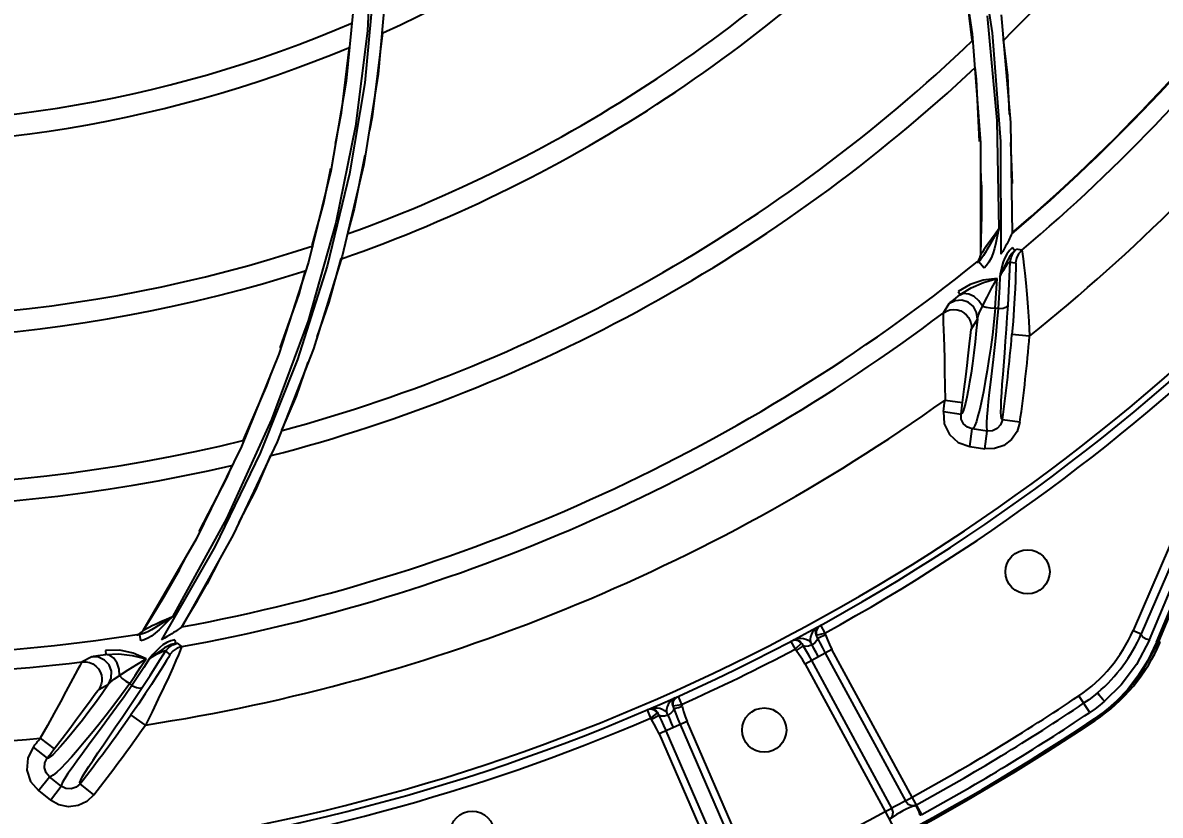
# Model space of a CAD drawing. Header units: metres. Extents: x -133 to 570, y -18 to 184.
# Drawn here: x -61.9007 to -61.7716, y 13.9192 to 14.009 of the extents above; entities that cross this region are included whole.
import ezdxf

# ---------------------------------------------------------------- set-up
doc = ezdxf.new("R2010")
doc.units = ezdxf.units.M
doc.header["$PDMODE"] = 35
for name, color, linetype in [('3', 2, 'Continuous'), ('ARQ-DIM EMBASAM', 2, 'Continuous'), ('MAUROAMARELO', 7, 'Continuous')]:
    doc.layers.add(name, color=color, linetype=linetype)
doc.styles.add('Adesa', font='ARIALN.TTF')
doc.dimstyles.new('ADESA 1-0075', dxfattribs={"dimtxt": 0.15, "dimasz": 0.15, "dimexe": 0.075, "dimexo": 0.1, "dimgap": 0.1, "dimtad": 1, "dimdec": 1, "dimlfac": 100, "dimzin": 12, "dimtxsty": 'Adesa', "dimblk": 'DOTSMALL', "dimcen": 1, "dimdle": 0.075, "dimclrd": 1, "dimclre": 1, "dimclrt": 256, "dimazin": 3, "dimtm": 1e-09, "dimtfac": 1, "dimtdec": 1, "dimtmove": 1, "dimatfit": 0, "dimldrblk": 'DOTSMALL', "dimfxl": 0.8, "dimtvp": 2, "dimtolj": 1, "dimtzin": 0, "dimarcsym": 0})

# ---------------------------------------------------------------- blocks, each defined once
blk = doc.blocks.new('_DotSmall')
at = {"color": 0, "linetype": 'ByBlock', "const_width": 0.5}
blk.add_lwpolyline([(-0.0625, 0, 1), (0.0625, 0, 1)], format="xyb", close=True, dxfattribs=at)
blk = doc.blocks.new('*D324')
at = {"layer": 'ARQ-DIM EMBASAM', "color": 1, "lineweight": -2, "transparency": 16777216}
for p, q in [((-61.65136268431105, 14.91000074314552), (-61.73589796352707, 15.11259969351832)), ((-65.59697437180832, 13.42028207523965), (-61.63780083684621, 15.07226417893178)), ((-65.47210357800576, 13.31578025154771), (-65.55663885722177, 13.51837920192051))]:
    blk.add_line(p, q, dxfattribs=at)
at = {"layer": 'Defpoints', "color": 0, "transparency": 16777216}
for p in [(-61.70701715747991, 15.04338337288462), (-61.61285494291484, 14.81771231563392), (-65.43359583660956, 13.22349182403611)]:
    blk.add_point(p, dxfattribs=at)
at = {"layer": 'ARQ-DIM EMBASAM', "color": 1, "lineweight": -2, "transparency": 16777216, "xscale": 0.15, "yscale": 0.15, "zscale": 0.15}
for p, rotation in [((-61.70701715747991, 15.04338337288462), 22.64854629957825), ((-65.52775805117462, 13.44916288128681), 202.6485462995782)]:
    blk.add_blockref('_DotSmall', p, dxfattribs=dict(at, rotation=rotation))
at = {"layer": 'ARQ-DIM EMBASAM', "transparency": 16777216, "insert": (-63.68489435425105, 14.40806116167289), "char_height": 0.15, "attachment_point": 5, "rotation": 22.648546299578243, "style": 'Adesa'}
blk.add_mtext('\\A1;414', dxfattribs=at)
blk = doc.blocks.new('z1')
at = {"layer": 'MAUROAMARELO'}
for p, q in [((245.0027179175838, -421.1652267796994), (245.0316364241219, -421.1954706851399)), ((245.0019925543434, -421.1659198338109), (245.0309116512167, -421.196164356729)), ((244.9506943560739, -421.1814823009753), (244.9622965913356, -421.1844278035254)), ((244.9608413119547, -421.1826848038171), (244.9724618232849, -421.1864650430678)), ((244.9499240061839, -421.1835714464381), (244.9615328881457, -421.1865425725372)), ((244.9603039385288, -421.1841767443), (244.9716572918683, -421.1878103569433)), ((244.9622965913356, -421.1844278035254), (244.9740208157789, -421.1883548808737)), ((244.9621925741255, -421.1868436140429), (244.9553094570254, -421.1848328104988)), ((244.9615328881457, -421.1865425725372), (244.9732701010942, -421.1905149622534)), ((244.9724618232849, -421.1864650430678), (244.98414566676, -421.191235179844)), ((244.9664691837304, -421.1880929630022), (244.9651457065661, -421.1877063293202)), ((244.9730969903574, -421.1905609897038), (244.9664691837304, -421.1880929630022)), ((244.9716572918683, -421.1878103569433), (244.9830699549336, -421.1923912196276)), ((244.9740208157789, -421.1883548808737), (244.9858036100084, -421.1932986842477)), ((244.9745721207578, -421.1873642281768), (244.9789075745282, -421.1889737409772)), ((244.9732701010942, -421.1905149622534), (244.9850698133578, -421.1955256484038)), ((244.986297528691, -421.1909334697461), (244.985971953244, -421.1914686718272)), ((244.9777252448368, -421.1922844359401), (244.9760540583177, -421.1916621280003)), ((244.9841544526259, -421.1912565769865), (244.9841456581487, -421.1912351910255)), ((244.9856153614323, -421.1917957989839), (244.9860204927993, -421.1916713477395)), ((244.9870288120042, -421.1926897634846), (244.9873545001226, -421.1921526163831)), ((244.9956151857505, -421.1939403491484), (244.9946759823672, -421.195713099718)), ((245.033208333617, -421.1939676626621), (245.0333333261215, -421.1938481497755)), ((245.0357841556192, -421.1972307637333), (245.033208333617, -421.1939676626621)), ((244.985239797961, -421.1956500468149), (244.9850015682621, -421.1954936402876)), ((244.9850060724414, -421.1954696657778), (244.9850698184309, -421.1955256282102)), ((244.9853095613512, -421.1956835312519), (244.9850697630773, -421.1955256249796)), ((244.985462560983, -421.1956974164578), (244.9855588736839, -421.1959534214234)), ((244.9855405909077, -421.1961271356357), (244.9856084757109, -421.1961591718314)), ((244.9865013707888, -421.1956840533372), (244.9855588736839, -421.1959534214234)), ((244.9863489583308, -421.1952984970101), (244.9865010367962, -421.1956837642614)), ((244.9913533674805, -421.1959986799279), (244.9911731635984, -421.1962832868384)), ((245.0309113235123, -421.1961640121394), (245.0316364241219, -421.1954706851399)), ((245.0375195906438, -421.2006658463397), (245.0357841556192, -421.1972307637333)), ((244.9922631722238, -421.1996842690415), (244.9915380300222, -421.1986443000586)), ((245.0041769577822, -421.1987678140925), (245.00314669211, -421.2004891639936)), ((244.9878003560307, -421.1994400598307), (244.9882100986797, -421.1993315849784)), ((244.9884653837551, -421.2002470210403), (244.9882099839647, -421.1993311510487)), ((245.0360612139468, -421.1998019511102), (245.0370384531921, -421.2022822740154)), ((244.9886690514438, -421.2009213517892), (244.989380814337, -421.2019442357386)), ((245.038518347013, -421.2041383946309), (245.0375195906438, -421.2006658463397)), ((245.00365923857, -421.2025620828807), (245.0027606085, -421.2040391326321)), ((245.0053741007068, -421.2036040672627), (245.00365923857, -421.2025620828807)), ((245.0358311753894, -421.2025977355841), (245.0360126886558, -421.2032254239783)), ((245.0380661021329, -421.2026223934177), (245.0384255209542, -421.2041561802344)), ((244.9985435452786, -421.2055999413139), (244.9995613286796, -421.2038711350186)), ((245.0044742931095, -421.2050831009796), (245.0053739538998, -421.203604307957)), ((244.9996721250122, -421.2062698518928), (245.0007023435542, -421.2045484216852)), ((245.0044742648593, -421.2050831469141), (245.0027606085, -421.2040391326321)), ((245.0375460501509, -421.2043243390676), (245.0353359915268, -421.2047469912314)), ((245.0384255161341, -421.2041561467632), (245.0386273169495, -421.2041175555896)), ((245.0385146294816, -421.2266108747154), (245.0195418438896, -421.2284572391707)), ((245.0407535893869, -421.2263867096784), (245.0385146294816, -421.2266108747154)), ((245.0385986556914, -421.2274761100867), (245.0385148126568, -421.2266127904353)), ((245.0165290217744, -421.2285681465749), (245.0175271533838, -421.2284671288836)), ((245.017363783398, -421.2294533637807), (245.0175271533838, -421.2284671288836)), ((245.0195416241058, -421.2284553269022), (245.0198773746636, -421.2319124332489)), ((245.0196255100241, -421.229318645839), (245.0385986557715, -421.2274761116154)), ((245.016954819368, -421.2292884131638), (245.0173637808216, -421.2294533731132)), ((245.0387526165036, -421.2292064992385), (245.019793450045, -421.2310476738835)), ((245.0388365929373, -421.2300712528227), (245.0387526165036, -421.2292064992385)), ((245.0198773539023, -421.2319124466001), (245.0388365929373, -421.2300712528227)), ((245.0388365929373, -421.2300712528227), (245.0410784807384, -421.2298785028389)), ((245.0169429524149, -421.2319443927522), (245.0168821659279, -421.2323798985464)), ((245.0168821720426, -421.2323798982259), (245.0178815392237, -421.232295846276)), ((245.0175400697244, -421.2313563905224), (245.0178818780341, -421.2322958177894)), ((245.0178818012641, -421.2312861250055), (245.0180730547745, -421.2322373161481)), ((244.9248707552392, -421.2449298899434), (244.9344137839664, -421.2495332407964)), ((244.9304652541857, -421.2455799541506), (244.939405408473, -421.2503352649857)), ((245.018128996242, -421.2465929939017), (245.0186306130331, -421.2465825906989)), ((245.018388904811, -421.2475526018383), (245.0186306130331, -421.2465825906989)), ((244.9307206228659, -421.2473075457593), (244.9397058730758, -421.2521389852507)), ((245.0176275977944, -421.2466034684379), (245.018128996242, -421.2465929939017)), ((245.0177831768096, -421.2471176559542), (245.0179607264756, -421.2473266770095)), ((245.0182339651706, -421.2475006460821), (245.0183889022342, -421.2475526111707)), ((245.0206552342959, -421.2467552882488), (245.020682759761, -421.2502285556531)), ((245.0397030691504, -421.2466046033607), (245.0206552618124, -421.2467552868067)), ((245.0206621828779, -421.2476240832903), (245.0397099442748, -421.2474734007192)), ((244.9352932389947, -421.2480748810086), (244.9436024640277, -421.2528601870516)), ((244.9298866224483, -421.2492078859264), (244.938728078929, -421.2540065905691)), ((244.9344137839664, -421.2495332407964), (244.9438253318394, -421.2550015340929)), ((244.939405408473, -421.2503352649857), (244.9482068694845, -421.2558593727408)), ((245.017770223651, -421.2500019976724), (245.0176748064459, -421.2504312538102)), ((245.0176748186755, -421.2504312531693), (245.0186778791967, -421.2504273851573)), ((245.018410914181, -421.2494640526633), (245.0184539188444, -421.2496159884784)), ((245.0184539188444, -421.2496159884784), (245.0186780415593, -421.2504273827798)), ((245.0187693051594, -421.249421045803), (245.0188767835173, -421.2503839516013)), ((245.0397377016402, -421.2492104008478), (245.0206758955801, -421.2493611955792)), ((245.0206827173865, -421.2502266356199), (245.0397445774615, -421.2500796794995)), ((244.9397058730758, -421.2521389852507), (244.9485471786718, -421.2577557839123)), ((244.9436024640277, -421.2528601870516), (244.94490381695, -421.2537405232824)), ((244.938728078929, -421.2540065905691), (244.9474297295528, -421.259583925729)), ((244.9438253318394, -421.2550015340929), (244.953051851413, -421.2613531335157)), ((244.9482068694845, -421.2558593727408), (244.956824951201, -421.2621667460655)), ((244.9485471786718, -421.2577557839123), (244.9571978661145, -421.2641727444903)), ((244.9474297295528, -421.259583925729), (244.9559455842541, -421.2659554508411)), ((244.953051851413, -421.2613531335157), (244.9620381496054, -421.2686055385952)), ((244.956824951201, -421.2621667460655), (244.965209396571, -421.2692680420079)), ((244.9571978661145, -421.2641727444903), (244.9656061676649, -421.2714006553227)), ((244.9559455842541, -421.2659554508411), (244.9642262042219, -421.2731350926631)), ((244.9620381496054, -421.2686055385952), (244.9707239491024, -421.2767730095778)), ((244.965209396571, -421.2692680420079), (244.9733075014358, -421.277171449134)), ((244.9642262042219, -421.2731350926631), (244.9722156554174, -421.2811314772895)), ((244.9707239491024, -421.2767730095778), (244.979040484239, -421.2858618083641)), ((244.9733075014358, -421.277171449134), (244.9810645796392, -421.2858830801017)), ((244.9722156554174, -421.2811314772895), (244.979853843718, -421.2899480867584)), ((244.979040484239, -421.2858618083641), (244.9869120003416, -421.2958679202238)), ((244.9810645796392, -421.2858830801017), (244.9884229599845, -421.2954058500275)), ((244.981479042553, -421.2883218010643), (244.988825948742, -421.2980213758649)), ((244.9830108652525, -421.2884018458869), (244.9850173737454, -421.2908283282462)), ((244.979853843718, -421.2899480867584), (244.9870780699212, -421.2995835638488)), ((244.9823380965438, -421.2931043105613), (244.9812029737357, -421.2917288909594)), ((244.9884198789184, -421.2954287826967), (244.9884229570073, -421.2954058517165)), ((244.9894154188707, -421.2966261855799), (244.9898285395136, -421.2967209844933)), ((244.9904373949455, -421.2962204811276), (244.989887837077, -421.2965211907189)), ((244.9871944040203, -421.2977006497822), (244.9872671671155, -421.2981860638382)), ((244.9901925599538, -421.2981071174965), (244.9907431882627, -421.2978047790526)), ((244.9871630860321, -421.2997762895895), (244.9870349736241, -421.2995217227743)), ((244.98705086526, -421.2995032094854), (244.987078090682, -421.2995835504975)), ((244.9872067688018, -421.2998401953996), (244.9870780431384, -421.2995835207984)), ((244.9871850335262, -421.3003398573979), (244.9872278058583, -421.3004015422331)), ((244.9873769615842, -421.2997441644557), (244.9873260244397, -421.3000561589444)), ((244.9880049179183, -421.3002255250178), (244.9873260244397, -421.3000561589444)), ((244.9880646228717, -421.2998363050372), (244.9880043099895, -421.3002255078253)), ((244.9922834701279, -421.3031358110611), (244.9919851919194, -421.3032922214311)), ((244.9874474875585, -421.3043652900801), (244.9878857614499, -421.3044842184044)), ((244.9876580889872, -421.3053700016145), (244.9878858435839, -421.3044839136518)), ((244.997003283499, -421.3034833431059), (244.9953035343531, -421.3045489879404)), ((244.9912283961635, -421.306781717504), (244.9911203896852, -421.3055185217049)), ((244.9874972512046, -421.3060560175936), (244.9876022154947, -421.3072977267768)), ((245.0020042597405, -421.3119449362679), (245.000251351973, -421.3129205362682)), ((244.993709522777, -421.3150450263124), (244.9954553514003, -421.3140567278275)), ((244.9943519437854, -421.3161894762777), (244.9961048559983, -421.3152137856036)), ((244.999658775364, -421.3149720094836), (244.9981420208785, -421.3158018527084)), ((244.9991040728703, -421.3175628284064), (244.9981420208785, -421.3158018527084)), ((245.0006228941506, -421.3167318237648), (244.999658775364, -421.3149720094836)), ((244.9991041267017, -421.3175628025917), (245.0006226498533, -421.3167319591997))]:
    blk.add_line(p, q, dxfattribs=at)
for points in [[(245.0326162501055, -421.194874654647), (245.0253738550427, -421.1874371371667), (245.0208728701944, -421.1828127765459), (245.0157178678101, -421.1775145571169), (245.0098665900066, -421.1714969866754), (245.0032808947858, -421.1647187567295)], [(245.033194150677, -421.194231891168), (245.0300387190127, -421.191027297894), (245.0263662769189, -421.1872839736765), (245.0221176785635, -421.1829393151505), (245.017238067936, -421.1779345946325), (245.0116831079577, -421.1722215592996), (245.0054104889898, -421.1657537294078)], [(245.033208333617, -421.1939676626621), (245.0300745105294, -421.1907431374718), (245.0264305505436, -421.1869805251592), (245.0222172026981, -421.182616737342), (245.0173817379309, -421.1775952556755), (245.0118797728915, -421.1718682313808), (245.0056715850028, -421.1653929196985)], [(244.9635389887858, -421.1835793185919), (244.9674190190342, -421.184708680789), (244.97159757858, -421.1862599465517)], [(244.9862975105866, -421.1909334752936), (244.9864466943709, -421.1909629415765), (244.9867696442097, -421.191047334907), (244.987270952374, -421.191187234715), (244.9879538214616, -421.1913880007888), (244.9888213390179, -421.1916517446046), (244.9898769810784, -421.1919829010793), (244.9911143972929, -421.1923838479063), (244.9925116073935, -421.1928506355389), (244.9940280975959, -421.1933743856068), (244.9956151888077, -421.1939403489882)], [(244.986297528691, -421.1909334697461), (244.9865300114475, -421.191430483842), (244.9868907569905, -421.1918478636846), (244.9873545001226, -421.1921526163831)], [(244.9777252041033, -421.1922845361803), (244.9809378510283, -421.1936519404977), (244.9834091342789, -421.1947569360967), (244.9850013229122, -421.1954941651337)], [(244.9830699549336, -421.1923912196276), (244.9837604540194, -421.1928845823885), (244.9843730641173, -421.1933257759197), (244.9849122733676, -421.1937345693242), (244.9853828923497, -421.1941279923806)], [(244.9830701675851, -421.1923904803565), (244.9834847307429, -421.192950668097), (244.9838517038108, -421.1934372691433), (244.9844657279848, -421.1942416378319)], [(244.9830701675851, -421.1923904803565), (244.9834412298067, -421.1930295176641), (244.9837940492741, -421.1936218486416), (244.984104587558, -421.1941306865658), (244.9843643282952, -421.1945452170928), (244.9845822588302, -421.1948820824873), (244.9847615584822, -421.1951474853186), (244.984902819916, -421.1953431404972), (244.9850060724414, -421.1954696657778)], [(244.9841544526259, -421.1912565769865), (244.9841788444071, -421.1912937881989), (244.9842343871746, -421.191359828603), (244.9844194956042, -421.1915674172814)], [(244.9844194956042, -421.1915674172814), (244.984540718729, -421.1917041004758), (244.984678165501, -421.1918617159031), (244.9848306844708, -421.1920404051517), (244.9849976120133, -421.1922409602522), (244.9851787066696, -421.1924648577765), (244.9853736816826, -421.1927139384341), (244.9855823025832, -421.1929908066433), (244.9858036759611, -421.1932984217315)], [(244.985615270929, -421.1917964705374), (244.9857930559021, -421.1922485983895), (244.9860469497189, -421.1926856424316), (244.9863595039637, -421.1930768137033), (244.9866956868198, -421.1934040557294), (244.9870171673958, -421.1936677923304), (244.9873112645498, -421.1938860803557), (244.9875800168591, -421.1940745941511), (244.9878288251023, -421.1942436659912), (244.9880654783292, -421.1943997090646)], [(244.9860205215048, -421.1916714274788), (244.9859916926112, -421.1915635323531), (244.9859754287891, -421.1914958534407), (244.9859719350595, -421.191468675846)], [(244.9870288120042, -421.1926897634846), (244.9865707172241, -421.1923895372651), (244.9862084894751, -421.1919730076822), (244.985971953244, -421.1914686718272)], [(244.9860205107432, -421.1916713391347), (244.9862122318268, -421.1921396521537), (244.9864418598354, -421.1925204781127), (244.9866834673517, -421.1928441782369), (244.9869325005147, -421.1931453618193), (244.9871925628195, -421.1934456960658), (244.9874501750521, -421.1937348474622), (244.9876782203726, -421.1939852653726), (244.9878798394482, -421.1942032923533), (244.9880656208661, -421.1943998548844)], [(244.9873546549131, -421.1921522940267), (244.9874620961223, -421.1921889804489), (244.9876910329031, -421.1922833103053), (244.9880513699286, -421.1924409405595), (244.9885513583774, -421.1926672745274), (244.9891989757193, -421.1929680502453), (244.9900095424957, -421.1933532855235), (244.9909863026116, -421.1938281923603), (244.9921136325092, -421.1943893142995), (244.9933576265012, -421.1950237614969), (244.9946759491236, -421.1957131673748)], [(244.9880655939905, -421.194399868556), (244.9878423397997, -421.194104743983), (244.9876413619979, -421.1938324985222), (244.9874618820891, -421.1935820248323), (244.9873054319753, -421.1933551173638), (244.9871736402986, -421.1931534275363), (244.9870693495643, -421.1929800070714), (244.9869985199634, -421.1928434022249), (244.986964113154, -421.1927502837771), (244.9869623316861, -421.1926983321927), (244.9869867952616, -421.1926809884075), (244.9870310394808, -421.1926910830728)], [(244.9914420902505, -421.194821832391), (244.9899719208167, -421.1940953188041), (244.9885015932293, -421.1933849165974), (244.9870313072872, -421.1926905187273)], [(244.9844657279848, -421.1942416378319), (244.9847225888589, -421.1945796897236), (244.9849504293491, -421.1948859265801), (244.9851509254663, -421.1951685780691), (244.9853233990559, -421.1954365828016), (244.985462560983, -421.1956974164578)], [(244.9853828923497, -421.1941279923806), (244.9857840577954, -421.1945170674122), (244.986109629262, -421.1949067149193), (244.9863489583308, -421.1952984970101)], [(244.9881753198881, -421.1947799561136), (244.9877124365805, -421.1962990492448), (244.987582647072, -421.1978565996503), (244.987798971651, -421.1994391497954)], [(244.9882099837914, -421.1993312062421), (244.9879764620439, -421.1979119050388), (244.9879704020868, -421.1963802506677), (244.9881755278195, -421.1947801797497)], [(244.9880654783292, -421.1943997090646), (244.9891646088304, -421.1949250257306), (244.9902605854768, -421.1954580219485), (244.9913533674805, -421.1959986799279)], [(244.9911731635984, -421.1962832868384), (244.9901766882272, -421.1957756373637), (244.9891773916231, -421.1952745263945), (244.9881753198881, -421.1947799561136)], [(244.9896532341875, -421.1966344574942), (244.9889130712431, -421.1957264350521), (244.9881755217848, -421.1947801815988)], [(244.9913541015269, -421.1959992316237), (244.991518913268, -421.1954630443521), (244.9915523605123, -421.1950444152926), (244.991442293024, -421.194821372625)], [(244.9984272918102, -421.1984025622386), (244.9962465471701, -421.19727222303), (244.9950771465869, -421.1966682448574), (244.993878447882, -421.1960533596026), (244.9926648995913, -421.1954365654117), (244.9914420902505, -421.194821832391)], [(245.0326164504365, -421.1948743237725), (245.032387170033, -421.1951761433819), (245.0320827977869, -421.1954147007459), (245.0318153618216, -421.1955157191535), (245.0316362755632, -421.1954704829185)], [(245.0326162501055, -421.194874654647), (245.0346123008521, -421.1973034708995), (245.0360612139468, -421.1998019511102)], [(245.0331940995827, -421.1942319107076), (245.0332326070641, -421.1941262825187), (245.0332380875095, -421.1940348844523), (245.0332083804524, -421.1939676203523)], [(245.033194150677, -421.194231891168), (245.0347154323888, -421.1959677314252), (245.0359137294342, -421.1976955568115), (245.0368428218017, -421.1993889805328), (245.0375484507433, -421.2010340718684), (245.0380661021329, -421.2026223934177)], [(244.9855405909077, -421.1961271356357), (244.9854243987049, -421.1958670189082), (244.985239797961, -421.1956500468149)], [(244.9856084757109, -421.1961591718314), (244.9854933534866, -421.1959005763806), (244.9853095613512, -421.1956835312519)], [(244.9856084757109, -421.1961591718314), (244.9856051446141, -421.1961369109142), (244.9855886133237, -421.1960682818263), (244.9855588734436, -421.1959534168373)], [(244.9913542604318, -421.195999221763), (244.9927229173893, -421.1967303977804), (244.9940079496846, -421.1974327538136), (244.9952373834722, -421.1981180223904), (244.9964261609089, -421.1987893523084)], [(244.9904132379556, -421.1975223371501), (244.9896865936687, -421.197661357221), (244.9890306284196, -421.1979764038982), (244.9885325332866, -421.1984241851584), (244.9882588887733, -421.1989448684727), (244.9882480600281, -421.1994688945329)], [(244.9915378989028, -421.1986445475952), (244.9912295412901, -421.1984127187882), (244.9908556605988, -421.1980396566677), (244.9896532341875, -421.1966344574942)], [(244.9904133209884, -421.1975226930295), (244.9906863583253, -421.1971846403256), (244.9909505758935, -421.1967557489183), (244.9911739369102, -421.1962838272792)], [(244.9911739369102, -421.1962838272792), (244.9925413883252, -421.197036166815), (244.9938189746997, -421.1977642794657), (244.9950363163036, -421.1984812413429), (244.996206407726, -421.1991917656963), (244.9973303891666, -421.1998942092872), (244.9983963976229, -421.2005797113233), (244.9993807227047, -421.2012319596675), (245.0002601728759, -421.2018350656627), (245.0010226699674, -421.2023802748328), (245.0016601319712, -421.20286196039), (245.0021647645733, -421.2032753051685), (245.002526554156, -421.2036146793748), (245.0027314752895, -421.203872606317), (245.0027607573252, -421.2040392229379)], [(244.9915380300222, -421.1986443000586), (244.9908035152921, -421.1984278121205), (244.9900428249514, -421.19850189096), (244.9893655860099, -421.1988544328082), (244.9888690004777, -421.1994342109636)], [(244.9915379263523, -421.1986444863736), (244.9926795382237, -421.1992600993325), (244.9938002432264, -421.1998803106457), (244.9948873150227, -421.2004985642574), (244.9959244235483, -421.2011057031017), (244.9968917635138, -421.2016899056499), (244.9977698799439, -421.2022386054205), (244.9985468497584, -421.2027431992307), (244.999215166298, -421.2031976898371), (244.9997690564028, -421.2035972752481), (245.0002025081569, -421.203937336137), (245.0005083677236, -421.2042128746134), (245.0006782105336, -421.2044185133102), (245.0007022953441, -421.204548496258)], [(244.9964261609089, -421.1987893523084), (244.9986729191637, -421.2000681788544), (244.9996963267686, -421.2006475330313), (245.0006237358475, -421.2011655943874), (245.0014437955306, -421.2016133879156), (245.0021492202513, -421.2019845721463), (245.0027334976203, -421.2022732264919), (245.0031884409484, -421.2024723117202), (245.0035023908738, -421.2025725823394), (245.0036593746847, -421.2025621646553)], [(245.0031464439692, -421.2004895770844), (245.0029977118052, -421.2005188032516), (245.0027067193671, -421.2004513659448), (245.0022827868402, -421.2002945806966), (245.001734039952, -421.2000553764994), (245.0010675799058, -421.1997402623732), (245.0002896012422, -421.1993553533798), (244.999406227382, -421.1989067529792), (244.9984272918102, -421.1984025622386)], [(245.0041770496514, -421.1987678705937), (245.005022482308, -421.1994759341257), (245.0056062658357, -421.2004105866953), (245.0058716666103, -421.2014802570467), (245.005792213522, -421.2025806805544), (245.0053739538998, -421.203604307957)], [(244.9888690004777, -421.1994342109636), (244.9886247431998, -421.2001580910581), (244.9886690514438, -421.2009213517892)], [(244.989380814337, -421.2019442357386), (244.9893227593675, -421.2015264165727), (244.9893535501205, -421.2011058281969), (244.9894720261443, -421.2006998731011), (244.9896713166836, -421.2003300730207), (244.9899405143562, -421.2000122948421), (244.9902668601453, -421.1997584295819), (244.9906248926031, -421.1995816977081), (244.9909765967932, -421.1994850418957), (244.9913082731161, -421.199453864928), (244.9916239250176, -421.1994752293429), (244.9919356675216, -421.1995456061073), (244.9922631722238, -421.1996842690415)], [(244.993476242239, -421.2003899227929), (244.9929729224523, -421.200105638993), (244.9926103023286, -421.199897775763), (244.9923778684079, -421.1997598235626), (244.9922629987684, -421.1996845862445)], [(244.9886689820635, -421.2009221923876), (244.9886047732557, -421.2007304563244), (244.9884653837551, -421.2002470210403)], [(244.9995613766494, -421.2038710558597), (244.998262876034, -421.2031117165943), (244.9970352419402, -421.202403225337), (244.9959165795726, -421.2017650119246), (244.9949418852259, -421.2012138700534), (244.993476242239, -421.2003899227929)], [(245.0031466696537, -421.2004892034929), (245.0035842634466, -421.2008864206067), (245.0038343008262, -421.2014185316711), (245.0038613347747, -421.2020060312347), (245.0036593746847, -421.2025621646553)], [(244.9893805386773, -421.201944299238), (244.9895345872153, -421.202014468067), (244.9898567811595, -421.2021460958708), (244.9903550193844, -421.2023430699981), (244.9919029073208, -421.2029432956525)], [(245.0370384593868, -421.2022822752236), (245.0367838583352, -421.2023885870203), (245.0364631172863, -421.2024948685274), (245.0361528162362, -421.2025759554332), (245.0359236253357, -421.2026133715356), (245.0358311871382, -421.202597725771)], [(245.0370384531921, -421.2022822740154), (245.0372294148754, -421.2029407843416), (245.037396077661, -421.2036109473705), (245.037546050311, -421.204324342125)], [(244.9919029073208, -421.2029432956525), (244.9929521313366, -421.2033515866639), (244.9941711413003, -421.2038302349872), (244.9955359526941, -421.2043734340044), (244.997008254066, -421.2049684067339), (244.9985435452786, -421.2055999413139)], [(245.0360126886558, -421.2032254239783), (245.0361731546816, -421.2038691305074), (245.0363184660589, -421.2045591016065)], [(244.9996719414339, -421.2062697419477), (245.0009667110162, -421.2067309717648), (245.0023175806512, -421.2066654013336), (245.0035434998672, -421.2060942089865), (245.0044742931095, -421.2050831009796)], [(245.0027607573252, -421.2040392229379), (245.0023642690055, -421.2044709795837), (245.0018361839027, -421.2047178689392), (245.0012539899121, -421.2047456089551), (245.0007023435542, -421.2045484216852)], [(245.0385986060758, -421.227475631357), (245.0390631324663, -421.2273261101229), (245.0393871926524, -421.2270184541623), (245.039515298005, -421.2266175235772)], [(245.0395153379116, -421.2266175245516), (245.0395126982821, -421.226855088835), (245.0395057566341, -421.2271185546163), (245.0395034710598, -421.2274222510173), (245.0395131292896, -421.2277837340748), (245.0395412373305, -421.2282043566755), (245.0395883243209, -421.2286366524992), (245.0396463043999, -421.2290205173043), (245.0397073656463, -421.2293427836201), (245.0397661740931, -421.2296178520428), (245.0398158595128, -421.2298638029247)], [(245.039509978265, -421.2265112199868), (245.0395129822616, -421.226547012074), (245.0395147393335, -421.2265828204569), (245.039515298005, -421.2266175235772)], [(245.040762602446, -421.2265696868718), (245.0404963778158, -421.2265449978254), (245.0401689986331, -421.2265382464345), (245.0398528299547, -421.2265507784804), (245.0396171612924, -421.2265792493056), (245.0395152949477, -421.2266175237374)], [(245.0407535892266, -421.226386706621), (245.0407586653168, -421.226447704389), (245.0407616778368, -421.2265087551199), (245.040762605423, -421.2265696851829)], [(245.0175269897395, -421.2284671068019), (245.0175958137258, -421.2284771089564), (245.0176632085868, -421.2284851717804), (245.0177294778491, -421.228489657561)], [(245.0177233901466, -421.2294580077155), (245.0177285146576, -421.2292566260217), (245.0177308835305, -421.2289131603524), (245.0177294778491, -421.228489657561)], [(245.0177294778491, -421.228489657561), (245.0183376213283, -421.2285006551315), (245.0189384123034, -421.2284995295841), (245.0195418438896, -421.2284572391707)], [(245.0385986557715, -421.2274761116154), (245.0386358629662, -421.2278478852257), (245.0386819762175, -421.2283438504066), (245.0387237097509, -421.2288353360568), (245.0387526165036, -421.2292064992385)], [(245.0165290096252, -421.2285681487445), (245.0166617267685, -421.2289732899217), (245.016954819368, -421.2292884131638)], [(245.0173637808216, -421.2294533731132), (245.0171225470476, -421.2294212258982), (245.0169258558089, -421.2293502276158), (245.0167740991039, -421.2292554628972), (245.016664645055, -421.2291472588453), (245.016595002925, -421.2290326103106), (245.0165639538527, -421.2289159300019)], [(245.016564051449, -421.2289159202884), (245.0166172460024, -421.229186359255), (245.0167193394263, -421.2294482465085)], [(245.0167193394263, -421.2294482465085), (245.0168659971018, -421.2296969100751), (245.0170529036334, -421.2299251783502), (245.0172749691778, -421.2301228606523), (245.0175267474538, -421.2302769429873), (245.0178030585578, -421.2303737612482)], [(245.0173637807413, -421.2294533715845), (245.0174832371222, -421.2294645585837), (245.0176029397635, -421.2294668142775), (245.0177233954059, -421.2294578740776)], [(245.0177233954059, -421.2294578740776), (245.0179315187229, -421.2296390204999), (245.0180964704728, -421.2299474204041), (245.0181983133441, -421.230334803805)], [(245.0177233991974, -421.229457829425), (245.0183131064482, -421.229423810861), (245.018957594694, -421.2293826813514), (245.0196261171354, -421.2293248483172)], [(245.0398158534779, -421.2298638047739), (245.0396068316882, -421.2294988512058), (245.0392221081083, -421.2292607618188), (245.0387526163433, -421.2292064961811)], [(245.0169061550116, -421.2314849097781), (245.0170034627499, -421.2312141067831), (245.0171443737579, -421.2309549741391), (245.0173260335871, -421.2307186814443), (245.0175459077898, -421.2305191698669), (245.0178030585578, -421.2303737612482)], [(245.0181983133441, -421.230334803805), (245.0180595574486, -421.2303509879615), (245.0179296823694, -421.2303614825784), (245.0178030585578, -421.2303737612482)], [(245.0197934535029, -421.2310476813667), (245.0191388068627, -421.2311190278218), (245.018467088925, -421.2312067358848), (245.0178820467006, -421.2312866547884)], [(245.018186296398, -421.2303361678445), (245.0181584004165, -421.2307415591195), (245.0180510434357, -421.2310769531721), (245.0178820550586, -421.2312866972716)], [(245.019709685535, -421.230185443073), (245.0191477171866, -421.2302417417597), (245.0186363067812, -421.2302870993724), (245.0181983491927, -421.2303349613475)], [(245.0168526083273, -421.232031591257), (245.0168549938362, -421.2317592266489), (245.0169061550116, -421.2314849097781)], [(245.0168526174994, -421.2320315907763), (245.0168616384274, -421.2319114600049), (245.0169089413798, -421.2317859950363), (245.016996711928, -421.2316593427856), (245.0171287617004, -421.2315380712377), (245.0173093284052, -421.231432081561), (245.0175400423677, -421.231356395022)], [(245.0175400423677, -421.231356395022), (245.0171781355032, -421.2315839768892), (245.0169429524149, -421.2319443927522)], [(245.0178820550586, -421.2312866972716), (245.0177633243295, -421.2313010563073), (245.0176481802018, -421.231325177417), (245.0175400661863, -421.2313563815105)], [(245.0180729366575, -421.2322373437988), (245.018005592779, -421.2322549987956), (245.0179444174869, -421.2322742956854), (245.0178815466077, -421.2322959286655)], [(245.0198773539023, -421.2319124466001), (245.019289093206, -421.2319892767688), (245.018670976476, -421.232109020012), (245.0180729366575, -421.2322373437988)], [(245.0186302747297, -421.2465825118562), (245.0186974434264, -421.2465977834883), (245.0187627590064, -421.246611039905), (245.0188269096041, -421.246620903757)], [(245.0176275916797, -421.2466034687584), (245.0176700880697, -421.2468712447078), (245.0177831768096, -421.2471176559542)], [(245.0183889022342, -421.2475526111707), (245.0181511228056, -421.2475013194422), (245.0179607016523, -421.247414829133), (245.0178169509634, -421.2473082124849), (245.0177164860713, -421.247191589256), (245.0176562291108, -421.2470717490006), (245.0176346131175, -421.2469529555851)], [(245.0176347202867, -421.2469529530345), (245.0176654389245, -421.2472235566684), (245.0177448589875, -421.2474906744339)], [(245.0177448589875, -421.2474906744339), (245.0178696795233, -421.2477494682836), (245.018036736386, -421.2479924456859), (245.0182423464796, -421.2482088808322), (245.0184824199212, -421.2483847903647), (245.0187532111595, -421.2485052148185)], [(245.0179607264756, -421.2473266770095), (245.0180898387914, -421.2474244756121), (245.0182339651706, -421.2475006460821)], [(245.018388904811, -421.2475526018383), (245.0185044724356, -421.2475729478277), (245.0186203461628, -421.247584802383), (245.0187364088788, -421.2475862233284)], [(245.0187363797208, -421.2475863689489), (245.0187583000468, -421.2473870026678), (245.0187905966045, -421.2470444027967), (245.0188269096041, -421.246620903757)], [(245.0187364075969, -421.2475861988693), (245.0193316654381, -421.2476046824125), (245.0199839055524, -421.247621203617), (245.0206621886721, -421.247624076855)], [(245.0187364088788, -421.2475862233284), (245.0189238534513, -421.2477732790401), (245.0190662317023, -421.2480929683668), (245.019138171813, -421.2484990321763)], [(245.0188269096041, -421.246620903757), (245.0194446572398, -421.2466869885347), (245.0200499014068, -421.2467396550566), (245.0206552618124, -421.2467552868067)], [(245.0177724705129, -421.2495350527471), (245.0178928505272, -421.249271954386), (245.0180551964484, -421.2490251434327), (245.0182553472373, -421.2488060127832), (245.0184890909845, -421.2486275000948), (245.0187532109992, -421.2485052117611)], [(245.0187532109992, -421.2485052117611), (245.0188817347525, -421.2485043241215), (245.0190098374019, -421.2484994377602), (245.0191503501946, -421.2484989350473)], [(245.0191503501946, -421.2484989350473), (245.0190877072048, -421.2489021755976), (245.0189534859651, -421.2492264798304), (245.0187695010234, -421.249421624171)], [(245.0191503393401, -421.2484989034252), (245.0195904817135, -421.2485019724481), (245.0201038464561, -421.2484906883701), (245.0206690102575, -421.2484905071593)], [(245.0176731909971, -421.2500817273984), (245.0176980052661, -421.2498070698662), (245.0177724705129, -421.2495350527471)], [(245.0176732060436, -421.2500817220111), (245.0176917598701, -421.2499628452767), (245.0177488795562, -421.2498415932918)], [(245.0177488795562, -421.2498415932918), (245.0178464291935, -421.2497223551554), (245.017987649414, -421.2496120353567), (245.0181756581853, -421.2495209892349), (245.0184124189798, -421.2494636334968)], [(245.0184124189798, -421.2494636334968), (245.0180334778836, -421.2496615436405), (245.017770223651, -421.2500019976724)], [(245.0187695010234, -421.249421624171), (245.0186412549535, -421.2494259968635), (245.0185309498793, -421.2494397870988), (245.018410905182, -421.2494639979506)], [(245.0188766588051, -421.2503839704004), (245.0188073134311, -421.2503960769639), (245.0187427056283, -421.2504109504518), (245.0186778750847, -421.2504274236952)], [(245.0206758512707, -421.2493549682046), (245.0200246615084, -421.249366620267), (245.0193547892759, -421.249394017841), (245.0187694961235, -421.2494215891711)], [(245.0206827173865, -421.2502266356199), (245.0200970672165, -421.2502460491834), (245.0194776823439, -421.2503098299385), (245.0188766588051, -421.2503839704004)], [(244.9447639543826, -421.2578811128918), (244.9418340096579, -421.2558956499632), (244.9353059926175, -421.252129786613)], [(244.9472788005635, -421.2553471479837), (244.9524150515579, -421.2588217050546), (244.9546731902599, -421.260598478005)], [(244.9543676494677, -421.2648230218575), (244.9504421440965, -421.2617289134476), (244.9471206711926, -421.2594781286509)], [(244.9569851136489, -421.2624175729947), (244.9610174167856, -421.2655903186393), (244.964111185649, -421.2684047743484)], [(244.9636298856997, -421.2727122080825), (244.9588492368782, -421.2683554398363), (244.9566623565122, -421.2666317262592)], [(244.9663455294844, -421.2704373979342), (244.9693565981956, -421.2731766181142), (244.9722694311788, -421.276231703468)], [(244.9656061676649, -421.2714006553227), (244.9737188101569, -421.2794484889821), (244.981479042553, -421.2883218010643)], [(244.9716078885667, -421.2806247514803), (244.9670039997752, -421.2757871527409), (244.9658481468946, -421.2747337853683)], [(244.9744052236283, -421.2784717961045), (244.9773765284997, -421.2815882079826), (244.9800482778385, -421.2848191662852)], [(244.9791944683034, -421.2892951921353), (244.9748525746911, -421.2840341483449), (244.9737289331483, -421.2828534688046)], [(244.9883842067011, -421.2953525265276), (244.9874525164121, -421.2940695665817), (244.9863217093132, -421.2925448986076), (244.985017385414, -421.2908283169044)], [(244.9823380110838, -421.293104376356), (244.9844365462807, -421.2958949108009), (244.9860242421125, -421.298087506153), (244.9870345005438, -421.2995220556799)], [(244.9884198789184, -421.2954287826967), (244.988422397201, -421.2954732074602), (244.988437479115, -421.295558171954), (244.9884939886349, -421.2958304989381)], [(244.9869120003416, -421.2958679202238), (244.9872005079612, -421.2965863623047), (244.9874609636579, -421.2972398142064), (244.9876838152957, -421.2978404020321), (244.9878626283617, -421.2983977309007)], [(244.9869139153059, -421.2958686001098), (244.9869157484513, -421.296607553938), (244.9869251345297, -421.2972969365713), (244.9869396454087, -421.2978928734307), (244.9869573252449, -421.2983817368515), (244.9869776260903, -421.2987824377861), (244.9870002013922, -421.2991019353577), (244.9870247089734, -421.2993420072661), (244.98705086526, -421.2995032094854)], [(244.9869139153859, -421.2958686016384), (244.9870152131123, -421.2965543400532), (244.9871944040203, -421.2977006497822)], [(244.9884939886349, -421.2958304989381), (244.9885306267408, -421.2960094822208), (244.9885708534832, -421.2962147045896), (244.9886135934964, -421.2964457119471), (244.9886578783216, -421.2967028616276), (244.9887027629745, -421.2969873099079), (244.9887470664275, -421.2973005059555), (244.9887892945194, -421.2976445928896), (244.9888272278583, -421.2980216813235)], [(244.989413657805, -421.2966255758063), (244.9893429781162, -421.2971067715144), (244.9893442696846, -421.2976122182739), (244.9894193138316, -421.2981072865416), (244.9895468033149, -421.2985588081898), (244.9896933320365, -421.2989479823968), (244.9898388929525, -421.299284116941), (244.9899774017924, -421.2995818034971), (244.9901083618722, -421.2998526828619), (244.9902346941885, -421.3001064523542)], [(244.9898285548807, -421.2967209852208), (244.9897604385485, -421.2972223697485), (244.9897688778969, -421.2976669460959), (244.9898162553795, -421.2980680475537), (244.9898813222649, -421.2984533497745), (244.9899563654596, -421.2988434529131), (244.9900348930898, -421.2992227075371), (244.9901071886884, -421.2995536560515), (244.9901727999631, -421.2998433458978), (244.9902354142662, -421.3001065035246)], [(244.9898285193008, -421.2967210667962), (244.9898575073757, -421.2966132135387), (244.9898772604436, -421.2965464691259), (244.9898878184124, -421.2965211855655)], [(244.9901925599538, -421.2981071174965), (244.9899459504049, -421.2976180667691), (244.9898405164561, -421.2970762267041), (244.989887837077, -421.2965211907189)], [(244.9904373949455, -421.2962204811276), (244.9903902243939, -421.2967671488231), (244.9904939504047, -421.2973089833577), (244.9907431882627, -421.2978047790526)], [(244.9904373762806, -421.2962204759742), (244.9905518418657, -421.2963205873405), (244.9907893266302, -421.2965551493816), (244.991153527508, -421.2969269620987), (244.9916445199431, -421.2974422619653), (244.9922639435367, -421.2981044304681), (244.9930125777983, -421.2989190402268), (244.9938837330656, -421.2998849779144), (244.9948603626081, -421.3009878355258), (244.9959118089284, -421.302199659351), (244.9970032865563, -421.3034833429457)], [(244.9872671671155, -421.2981860638382), (244.9873260995332, -421.2986263001038), (244.9873680425314, -421.29902894488)], [(244.9902353865093, -421.3001065003805), (244.9901896011877, -421.2997392890957), (244.9901516738623, -421.2994030306132), (244.9901214785973, -421.2990963749186), (244.990099440492, -421.2988216420011), (244.9900861495175, -421.2985810803607), (244.9900825449081, -421.2983787474077), (244.9900895050268, -421.2982250269457), (244.9901062637523, -421.2981271790742), (244.9901307032844, -421.2980812970573), (244.9901605560744, -421.2980785108193), (244.9901938310711, -421.2981093762861)], [(244.9929485102352, -421.3021601386757), (244.9920385666048, -421.3007958838082), (244.9911204351556, -421.2994455107573), (244.9901943459138, -421.2981090212642)], [(244.990743481171, -421.2978045766885), (244.9908181836286, -421.2978900679643), (244.9909692851516, -421.2980862283556), (244.9912025354049, -421.2984029104504), (244.9915223688997, -421.2988489152127), (244.9919328298936, -421.2994332020195), (244.9924421878027, -421.3001721104573), (244.9930506321025, -421.3010717713848), (244.9937463666806, -421.3021213829211), (244.9945064727426, -421.3032928279857), (244.9953034721507, -421.3045490295227)], [(244.9873680425314, -421.29902894488), (244.9873877311218, -421.2994007061324), (244.9873769615842, -421.2997441644557)], [(244.9878626283617, -421.2983977309007), (244.9879905758773, -421.298917427169), (244.9880596778212, -421.2993979745349), (244.9880646228717, -421.2998363050372)], [(244.9871850335262, -421.3003398573979), (244.9872144684475, -421.3000564930458), (244.9871630860321, -421.2997762895895)], [(244.9872278058583, -421.3004015422331), (244.9872574101096, -421.3001201219186), (244.9872067688018, -421.2998401953996)], [(244.9872278058583, -421.3004015422331), (244.9872410147618, -421.3003645402329), (244.9872737942221, -421.3002494139539), (244.9873260243594, -421.3000561574157)], [(244.9901398088473, -421.3004908096328), (244.9889497552795, -421.3015931507719), (244.9880743801787, -421.3028444122498), (244.9874477566075, -421.3043649249462)], [(244.98788577751, -421.3044839983583), (244.9884095344369, -421.3031022449172), (244.9891529204151, -421.3018007236072), (244.9901404352006, -421.3004908273927)], [(244.9919851919194, -421.3032922214311), (244.9913757480465, -421.3023542413906), (244.9907606116421, -421.3014204271842), (244.9901398088473, -421.3004908096328)], [(244.9904930524508, -421.3028356697414), (244.990306061816, -421.3016792331719), (244.9901404290056, -421.3004908261844)], [(244.9902346941885, -421.3001064523542), (244.9909241849273, -421.3011112764003), (244.9916071211796, -421.3021210763696), (244.9922834701279, -421.3031358110611)], [(244.9911201522234, -421.3055186705776), (244.9909689856729, -421.3051636149381), (244.9908317134677, -421.3046535403614), (244.9904930524508, -421.3028356697414)], [(244.9907072161641, -421.3039846947312), (244.9911126616512, -421.3038284469868), (244.9915558785501, -421.3035891462932), (244.9919852197693, -421.303292167853)], [(244.9919852197693, -421.303292167853), (244.9927933612296, -421.3046274195021), (244.9935357383968, -421.3058968031378), (244.9942315114142, -421.307126388661), (244.9948895773377, -421.3083267665887), (244.9955117401209, -421.3094970835954), (244.996092176912, -421.3106237506578), (244.9966185008957, -421.3116807751771), (244.9970785738035, -421.3126428122078), (244.9974663163759, -421.3134962355787), (244.9977775363045, -421.3142321273956), (244.9980078928077, -421.3148424221718), (244.9981515269676, -421.3153172301239), (244.9982000401619, -421.315643069627), (244.9981421084624, -421.3158020029409)], [(244.992283554453, -421.3031357821154), (244.9926943596583, -421.3027538592489), (244.9929326567087, -421.3024080511935), (244.9929489178155, -421.3021598429266)], [(244.9922836826906, -421.3031358305791), (244.9931034792244, -421.3044533949299), (244.9938651906318, -421.3057042013576), (244.9945872780752, -421.3069123896874), (244.995281122965, -421.3080881611769)], [(244.9972078517696, -421.3087542660649), (244.9958846270572, -421.3066852837113), (244.9951738983898, -421.3055775379881), (244.9944431416086, -421.3044455291518), (244.9937003870564, -421.303304310954), (244.9929485102352, -421.3021601386757)], [(244.9907072077519, -421.3039845342178), (244.9900084198546, -421.30374162609), (244.9892828451298, -421.3036864807881), (244.9886276272548, -421.303825198915), (244.9881303168947, -421.3041392504285), (244.9878589056766, -421.3045875972853)], [(244.9911203896852, -421.3055185217049), (244.9905925242838, -421.3049637813563), (244.9898967080046, -421.3046475906015), (244.9891339337407, -421.3046142811286), (244.9884139858486, -421.3048680892782)], [(244.9874967724922, -421.3060567110253), (244.9875370603179, -421.3058584622867), (244.9876580889872, -421.3053700016145)], [(244.9884139858486, -421.3048680892782), (244.9878405126424, -421.3053728607338), (244.9874972512046, -421.3060560175936)], [(244.9876022154947, -421.3072977267768), (244.9877608500681, -421.3069068585096), (244.9879978106828, -421.30655801331), (244.9883033901974, -421.3062656830016), (244.9886608797096, -421.3060450712568), (244.9890529013323, -421.3059044666497), (244.989462458152, -421.3058477858908), (244.9898608884048, -421.3058737488702), (244.9902137987472, -421.305965893589), (244.9905166330691, -421.3061047334935), (244.9907793110272, -421.3062810602516), (244.9910140999402, -421.3064978777244), (244.9912283961635, -421.306781717504)], [(244.9911202054141, -421.3055186325334), (244.9918010706112, -421.3066225843241), (244.9924615113409, -421.307720040132), (244.9930938032053, -421.3087989760404), (244.9936883874091, -421.3098433116484), (244.9942340206528, -421.3108329037492), (244.9947201438633, -421.3117471517306), (244.9951407252859, -421.3125726338729), (244.9954922635832, -421.3133003960696), (244.9957721577878, -421.3139233960709), (244.9959775147029, -421.3144346314688), (244.9961046300884, -421.3148261904306), (244.9961489098218, -421.3150892098437), (244.9961047785889, -421.3152138295158)], [(244.9919259984208, -421.3079991739128), (244.9916321486751, -421.3075011267319), (244.9914223209983, -421.3071402760449), (244.9912902047811, -421.3069049576516), (244.991228087247, -421.3067819069111)], [(244.9876019475114, -421.3072976442487), (244.9877002721107, -421.3074354370631), (244.9879134873374, -421.3077105254644), (244.9882464835785, -421.3081302302723), (244.9892868824193, -421.3094239839591)], [(244.9954554317869, -421.3140566822264), (244.9947112853295, -421.3127510815643), (244.9940015551153, -421.3115222826912), (244.9933517431514, -421.3104100200349), (244.9927833382828, -421.3094456035309), (244.9919259984208, -421.3079991739128)], [(244.995281122965, -421.3080881611769), (244.9965874406994, -421.310319026781), (244.9971840601975, -421.3113324674708), (244.9977281907654, -421.3122448327532), (244.9982144794697, -421.3130426668658), (244.9986398079893, -421.313716836208), (244.9990014777377, -421.3142589623603), (244.9992959286799, -421.3146588541779), (244.9995176835016, -421.3149026715283), (244.9996588500776, -421.3149721481275)], [(244.9892868824193, -421.3094239839591), (244.989991397217, -421.3103021896434), (244.9908077634914, -421.3113262136803), (244.9917181236854, -421.3124790463098), (244.9926956864419, -421.3137304556622), (244.993709522777, -421.3150450263124)], [(245.0002509288786, -421.3129207699815), (245.0001075183075, -421.312871712684), (244.999889245036, -421.3126678272765), (244.9996005174187, -421.3123201066048), (244.9992449261715, -421.3118386252385), (244.9988253532224, -421.3112325690228), (244.9983441177189, -421.3105103301308), (244.9978034594901, -421.3096802497084), (244.9972078517696, -421.3087542660649)], [(245.0020043167635, -421.311945029852), (245.0023824497869, -421.3129809440015), (245.002420696909, -421.3140822688273), (245.0021157055442, -421.3151413345371), (245.0014966869571, -421.3160546050801), (245.0006226498533, -421.3167319591997)], [(245.0002513132686, -421.3129205582243), (245.0004316698867, -421.313483355289), (245.0003821559742, -421.3140691963671), (245.0001118154644, -421.3145915000163), (244.9996588500776, -421.3149721481275)], [(244.9943518418888, -421.3161892869398), (244.9952425315, -421.3172361112712), (244.9964452044189, -421.3178547584517), (244.99779247795, -421.3179730513682), (244.9991041267017, -421.3175628025917)], [(244.9981421084624, -421.3158020029409), (244.9975828584202, -421.3159776776782), (244.9970020753442, -421.3159274510808), (244.9964840066998, -421.3156603790322), (244.9961048557577, -421.3152137810175)]]:
    blk.add_lwpolyline(points, dxfattribs=at)
for centre in [(245.0201187461519, -421.2045839549866), (245.0249559666483, -421.2390880851948), (245.022789294504, -421.2741607135109)]:
    blk.add_circle(centre, 0.002508079002916774, dxfattribs=at)
for centre, radius, start, end in [((244.791899224236, -421.2513020718961), 0.2014138377683646, 17.344721740932, 43.67676365361303), ((244.791899224236, -421.2513020718961), 0.2013485823053335, 17.359219641739, 43.63182898221512), ((244.791899224236, -421.2513020718961), 0.184576258477284, 21.55605346861392, 47.80740957509871), ((244.791899224236, -421.2513020718961), 0.203556036769796, 17.25170053714497, 42.09786770018302), ((244.791899224236, -421.2513020718961), 0.2116378038661253, 15.72599726009897, 40.43096986471834), ((244.791899224236, -421.2513020718961), 0.2250750151758762, 343.8831934375846, 22.11680924899901), ((244.791899224236, -421.2513020718961), 0.2257772717884814, 343.8831909395969, 22.11680924899901), ((244.791899224236, -421.2513020718961), 0.2267803483098665, 5.779020383415691, 22.11689760960598), ((244.791899224236, -421.2513020718961), 0.1434437628382171, 1.298118562636243, 29.69357992479627), ((244.791899224236, -421.2513020718961), 0.1630828402852437, 356.7531927816958, 25.27070315139104), ((244.791899224236, -421.2513020718961), 0.1655148580578855, 356.1759419428766, 24.70591042518679), ((244.791899224236, -421.2513020718961), 0.182144240704642, 352.1542725849144, 20.75733739983441), ((244.791899224236, -421.2513020718961), 0.184576258477284, 351.5560535108406, 20.16826906598141), ((244.9073254062371, -421.3605356433456), 0.1885446264550729, 59.09070866907368, 62.07794744343597), ((245.0185845842684, -421.2079505465854), 0.02040595294121258, 10.82657599844415, 43.71663490640474), ((244.791899224236, -421.2513020718961), 0.2013485823053335, 347.3592198734459, 15.90403383602649), ((244.9073254085733, -421.3605356294272), 0.1865384375847957, 59.09065823135809, 62.07786779057766), ((245.0185845842684, -421.2079505465854), 0.01705498311790053, 10.82796738604504, 43.71502764359776), ((245.0185845842684, -421.2079505465854), 0.01805816881777035, 17.24273307989824, 43.71663490640474), ((244.791899224236, -421.2513020718961), 0.203556036769796, 347.2517003550995, 14.03281497760892), ((244.9059935010932, -421.3628028085913), 0.18442944434638, 59.10118830662402, 59.51340593441646), ((244.791899224236, -421.2513020718961), 0.24784836700815, 5.717415069496103, 10.82667165755944), ((244.791899224236, -421.2513020718961), 0.2488486927721189, 5.717415069496103, 10.82657599844415), ((244.791899224236, -421.2513020718961), 0.2500985213543008, 5.717415069496103, 10.82657599844415), ((244.791899224236, -421.2513020718961), 0.2509939256368046, 355.1734239787081, 10.82657599844415), ((244.791899224236, -421.2513020718961), 0.2510884392054915, 355.173424190153, 10.82657599844415), ((244.791899224236, -421.2513020718961), 0.251199382721683, 355.173424190153, 10.82657599844415), ((244.791899224236, -421.2513020718961), 0.2116378038661253, 345.7259972376295, 12.47097616873283), ((244.9059931459044, -421.3628034020427), 0.1824239800353464, 59.10125774694671, 59.51340031062594), ((244.791899224236, -421.2513020718961), 0.24784836700815, 1.085991817037607, 4.914008371561489), ((244.791899224236, -421.2513020718961), 0.2267801629145728, 1.19247834255091, 4.80752205937181), ((244.791899224236, -421.2513020718961), 0.2267803408983932, 343.8830983277641, 0.2209795920049878), ((244.791899224236, -421.2513020718961), 0.1410117450655752, 331.8449450484475, 0.2221423038236084), ((244.791899224236, -421.2513020718961), 0.1434437628382171, 331.2981186108241, 359.6935801160205), ((244.791899224236, -421.2513020718961), 0.1630828402852437, 326.753192845403, 355.2707031710422), ((244.791899224236, -421.2513020718961), 0.1655148580578855, 326.175941560382, 354.7059104341337), ((244.791899224236, -421.2513020718961), 0.182144240704642, 322.1542727468035, 350.757337287171), ((244.791899224236, -421.2513020718961), 0.184576258477284, 321.5560534656952, 350.1682690865204), ((244.791899224236, -421.2513020718961), 0.2013485823053335, 317.3592198223898, 345.9040337566075), ((244.837244459645, -421.4036142024869), 0.186538437448657, 29.09065823656282, 32.07786785310662), ((244.8372444416214, -421.4036142095632), 0.1885446263120121, 29.09070940083223, 32.07794715100458), ((244.791899224236, -421.2513020718961), 0.203556036769796, 317.2517003648557, 344.032815271732), ((244.8349574021738, -421.4049116786611), 0.1844294418382004, 29.10118667985927, 29.51340601993791), ((244.791899224236, -421.2513020718961), 0.2116378038661253, 315.7259975356768, 342.4709760153042), ((244.8349567945677, -421.4049120186169), 0.1824239806583531, 29.10125865574058, 29.51340029269573)]:
    blk.add_arc(centre, radius, start, end, dxfattribs=at)
blk = doc.blocks.new('est-lo-027-5s2-r00')
at = {"layer": '3'}
h = blk.add_hatch(color=8, dxfattribs=at)
h.dxf.hatch_style = 1
h.paths.add_polyline_path([(-148.9701220000006, -1084.012884), (-175.9317790000005, -1019.413174), (-161.1685189999998, -1013.253129), (-321.7466009999998, -628.4091209999999), (-336.5488089999999, -634.5854159999997), (-359.6522640000003, -579.2153039999998), (-327.3565119999994, -565.7397409999999), (-116.7207779999999, -1070.552721)])
h.paths.add_polyline_path([(-2993.189391, -2271.093091), (-3020.150795999999, -2206.493691), (-3034.916470000001, -2212.656366), (-3140.452498000001, -1959.793707), (-3125.686931, -1953.631076), (-3148.796798000001, -1898.260198), (-3181.096476000001, -1911.740954), (-3025.489069, -2284.573847)])
h.paths.add_polyline_path([(-3206.956584999999, -1758.910115), (-3258.953894, -1634.325686), (-3291.253561, -1647.80647), (-3239.256251000001, -1772.390899)])
h.paths.add_polyline_path([(-3349.413448, -1508.456443), (-3317.113664000001, -1494.975643), (-3340.223531000001, -1439.604766), (-3354.989096, -1445.767396), (-3459.753462999999, -1194.753625), (-3444.987897999999, -1188.590995), (-3471.949774000002, -1123.990766), (-3504.249558, -1137.471566)])
h.paths.add_polyline_path([(-307.0555950000007, -557.2587470000001), (-324.5896869999997, -564.5768639999999), (-113.9037680000001, -1069.377), (37.44329600000037, -1006.210029), (30.12501799999973, -988.67555), (-103.6879529999997, -1044.524404)])
h.paths.add_polyline_path([(395.5060300000005, -856.766701), (368.5454399999994, -792.167119), (353.7798730000004, -798.3297509999998), (193.164483, -413.500243), (207.9300499999999, -407.3376119999998), (184.8201829999998, -351.9667349999997), (-61.58021999999983, -454.8056439999998), (-28.45568900000126, -534.1714979999999), (-10.92157800000132, -526.8533729999999), (-36.72798500000044, -465.02163), (159.8386289999999, -382.9816020000001), (355.8882270000004, -852.7133459999998), (159.3216130000001, -934.7533739999999), (132.7452660000004, -871.0768659999999), (115.211155, -878.3949899999998), (141.7875020000001, -942.0714989999999), (123.330543, -949.774788), (130.6486680000003, -967.3088989999999)])
h.paths.add_polyline_path([(-627.7315719999997, 63.08641299999999), (-600.7700600000007, -1.512942999999723), (-586.0045049999999, 4.649683000000323), (-426.1600480000006, -378.3351150000001), (-440.9189939999997, -384.494983), (-417.8110629999992, -439.8612209999999), (-385.5188030000008, -426.3835610000001), (-595.4327030000004, 76.56683100000055)])
h.paths.add_polyline_path([(-83.24965799999973, 290.3351419999999), (-592.661728000001, 77.72436400000015), (-382.7468259999996, -425.2284299999999), (-365.2127150000006, -417.9103049999999), (-567.8094920000012, 67.50837700000011), (-108.2312110000012, 259.320275), (-7.318124999999782, 17.53411099999994), (-242.6443530000006, -80.68282399999998), (-140.9608260000005, -324.3149510000001), (-70.36295799999971, -294.8498709999999), (-77.68108299999949, -277.31576), (-130.744839, -299.4627149999999), (-217.792117, -90.8988109999998), (0, 0), (87.04727799999955, -208.5639039999999), (33.98351999999977, -230.7108599999999), (41.30164500000046, -248.2449710000001), (126.6650800000007, -212.61726), (103.5552130000001, -157.2463819999998), (88.78964599999972, -163.4090140000001), (-71.0533489999998, 219.5722810000002), (-56.28778200000033, 225.7349120000003)])
h.paths.add_polyline_path([(2148.345152, 312.5946890000005), (2171.455384, 257.2229400000001), (2186.220944, 263.3855680000001), (2291.759340999999, 10.51723400000014), (2276.992979000001, 4.354271000000153), (2303.95449, -60.24508500000002), (2336.258434, -46.76254899999981), (2180.648658, 326.0760179999997)])
h.paths.add_polyline_path([(2122.488559, 465.4148460000001), (2070.491249, 589.9992740000002), (2038.191583, 576.5184900000004), (2090.188893, 451.9340620000003)])
h.paths.add_polyline_path([(1825.196854, 1086.85293), (1852.158366, 1022.253574), (1866.923925, 1028.416201), (1971.688571, 777.4017620000004), (1956.922202, 771.2387960000001), (1980.031084, 715.8702800000001), (2012.330763, 729.351036), (1857.495723, 1100.333348)])
h.paths.add_polyline_path([(-2506.848631, -2068.110954), (-2474.548963999999, -2054.63017), (-2513.06549, -1962.345409), (-2545.365156, -1975.826193)])
h.paths.add_polyline_path([(-2008.510636999999, -1860.120102), (-1971.596733, -1844.713492), (-2010.113259000001, -1752.42873), (-2047.027163000001, -1767.83534)])
h.paths.add_polyline_path([(-1510.173594, -1652.131632), (-1477.873928, -1638.650848), (-1516.390453999999, -1546.366086), (-1548.690119999999, -1559.84687)])
h.paths.add_polyline_path([(-2727.356416, -1539.777778), (-2695.056749, -1526.296994), (-2733.573275000001, -1434.012233), (-2765.872941, -1447.493017)])
h.paths.add_polyline_path([(-1016.425474, -1446.127269), (-984.1258079999998, -1432.646485), (-1022.642334, -1340.361723), (-1054.942, -1353.842507)])
h.paths.add_polyline_path([(-2180.679227, -1447.607099), (-2143.765323, -1432.200489), (-2182.281848999999, -1339.915727), (-2219.195753, -1355.322337)])
h.paths.add_polyline_path([(-522.7262839999994, -1240.005668), (-490.4266179999995, -1226.524884), (-528.9431440000008, -1134.240122), (-561.2428099999997, -1147.720906)])
h.paths.add_polyline_path([(-1682.342105, -1239.618596), (-1650.042439, -1226.137812), (-1688.558965, -1133.85305), (-1720.858630999999, -1147.333834)])
h.paths.add_polyline_path([(-2277.354904999999, -1215.973493), (-2240.441001000001, -1200.566883), (-2278.957527, -1108.282121), (-2315.871431, -1123.688731)])
h.paths.add_polyline_path([(-1188.61845, -1033.555614), (-1156.318783999999, -1020.07483), (-1194.835310000001, -927.7900679999998), (-1227.134975999999, -941.2708519999999)])
h.paths.add_polyline_path([(-1779.017844000001, -1007.985049), (-1746.718178000001, -994.504265), (-1785.234704, -902.219503), (-1817.53437, -915.7002869999999)])
h.paths.add_polyline_path([(-2947.092742, -1013.293008), (-2914.793075, -999.812224), (-2953.309601000001, -907.5274629999999), (-2985.609267999999, -921.0082469999998)])
h.paths.add_polyline_path([(-694.8947949999992, -827.492632), (-662.5951290000003, -814.0118479999999), (-701.1116549999997, -721.7270859999999), (-733.4113210000005, -735.20787)])
h.paths.add_polyline_path([(-1285.294190000001, -801.9220669999997), (-1252.994524, -788.4412829999997), (-1291.51105, -696.1565209999999), (-1323.810716, -709.637305)])
h.paths.add_polyline_path([(-2448.754037999999, -805.3038670000001), (-2411.840133, -789.8972569999999), (-2450.356658999999, -697.6124949999999), (-2487.270562999999, -713.0191059999997)])
h.paths.add_polyline_path([(72.45363799999996, -775.948255), (89.98774300000014, -768.6301149999997), (31.82778899999903, -629.280125), (14.29368400000021, -636.5982650000001)], flags=17)
h.paths.add_polyline_path([(793.2580159999998, -690.758509), (825.557683, -677.2777249999999), (787.0411569999997, -584.9929639999998), (754.7414909999998, -598.4737479999999)])
h.paths.add_polyline_path([(-791.5705349999998, -595.8590849999998), (-759.2708690000009, -582.3783009999997), (-797.7873950000003, -490.093539), (-830.0870610000011, -503.574323)])
h.paths.add_polyline_path([(-1950.416952, -597.3153989999998), (-1918.117286, -583.8346149999998), (-1956.633811, -491.5498539999999), (-1988.933478, -505.0306379999997)])
h.paths.add_polyline_path([(1288.827223, -483.924739), (1325.741127, -468.5181289999998), (1287.224601, -376.2333669999998), (1250.310697, -391.639977)])
h.paths.add_polyline_path([(-1456.693297, -391.2524169999997), (-1424.393630999999, -377.7716329999998), (-1462.910155999999, -285.4868709999996), (-1495.209822999999, -298.9676549999997)])
h.paths.add_polyline_path([(1791.778336, -274.010037), (1824.078002, -260.5292529999999), (1785.561476, -168.2444909999999), (1753.26181, -181.725275)])
h.paths.add_polyline_path([(621.0895079999996, -278.2454719999998), (653.3891749999998, -264.764688), (614.8726489999999, -172.4799269999996), (582.5729829999996, -185.9607109999997)])
h.paths.add_polyline_path([(-962.9696429999995, -185.1894349999998), (-930.6699760000001, -171.7086509999997), (-969.1865019999996, -79.42388899999969), (-1001.486168, -92.90467299999978)])
h.paths.add_polyline_path([(1116.658827, -71.41219699999988), (1153.572731, -56.00558699999988), (1115.056205, 36.27917500000012), (1078.142301, 20.87256500000035)])
h.paths.add_polyline_path([(524.4132419999996, -46.61068399999976), (556.7129089999999, -33.12989999999968), (518.1963829999995, 59.15486199999987), (485.8967169999996, 45.67407800000001)])
h.paths.add_polyline_path([(1019.982611, 160.2226970000002), (1056.896515, 175.6293070000002), (1018.379989, 267.9140690000004), (981.466085, 252.5074589999999)])
h.paths.add_polyline_path([(1571.272116, 254.3193890000002), (1603.571782, 267.8001730000001), (1565.055256, 360.0849350000003), (1532.75559, 346.604151)])
h.paths.add_polyline_path([(353.0151340000002, 364.0565810000003), (385.3148000000001, 377.5373650000001), (346.7982750000001, 469.822126), (314.498607999999, 456.3413420000002)])
h.paths.add_polyline_path([(848.5844950000005, 570.889889), (885.4984, 586.2965000000004), (846.9818739999996, 678.5812610000003), (810.0679689999997, 663.1746510000003)])
h.paths.add_polyline_path([(1351.53582, 780.8041800000001), (1383.835487, 794.2849640000004), (1345.318961, 886.5697250000003), (1313.019294, 873.088941)])
edge = h.paths.add_edge_path(flags=17)
edge.add_line((16.66772399999991, 82.37260700000024), (19.9480010000002, 83.7416830000002))

msp = doc.modelspace()

# ---------------------------------------------------------------- block references
at = {"linetype": 'Continuous', "xscale": 0.01, "yscale": 0.01, "zscale": 0.01}
msp.add_blockref('est-lo-027-5s2-r00', (-41.30110647519868, 20.04975753593092), dxfattribs=at)
at = {"layer": 'MAUROAMARELO', "rotation": 293}
msp.add_blockref('z1', (230.1972028715599, 404.0667562752071), dxfattribs=at)

# ---------------------------------------------------------------- dimensions: what is measured, and where the dimension line sits
at = {"layer": 'ARQ-DIM EMBASAM'}
dim = msp.add_aligned_dim(p1=(-65.43359583660956, 13.22349182403612), p2=(-61.61285494291484, 14.81771231563393), distance=0.2445280121631093, dimstyle='ADESA 1-0075', dxfattribs=at)
dim.commit()
dim.dimension.update_dxf_attribs({"geometry": '*D324', "text_midpoint": (-63.68489435425105, 14.40806116167289)})

doc.saveas('drawing.dxf')
